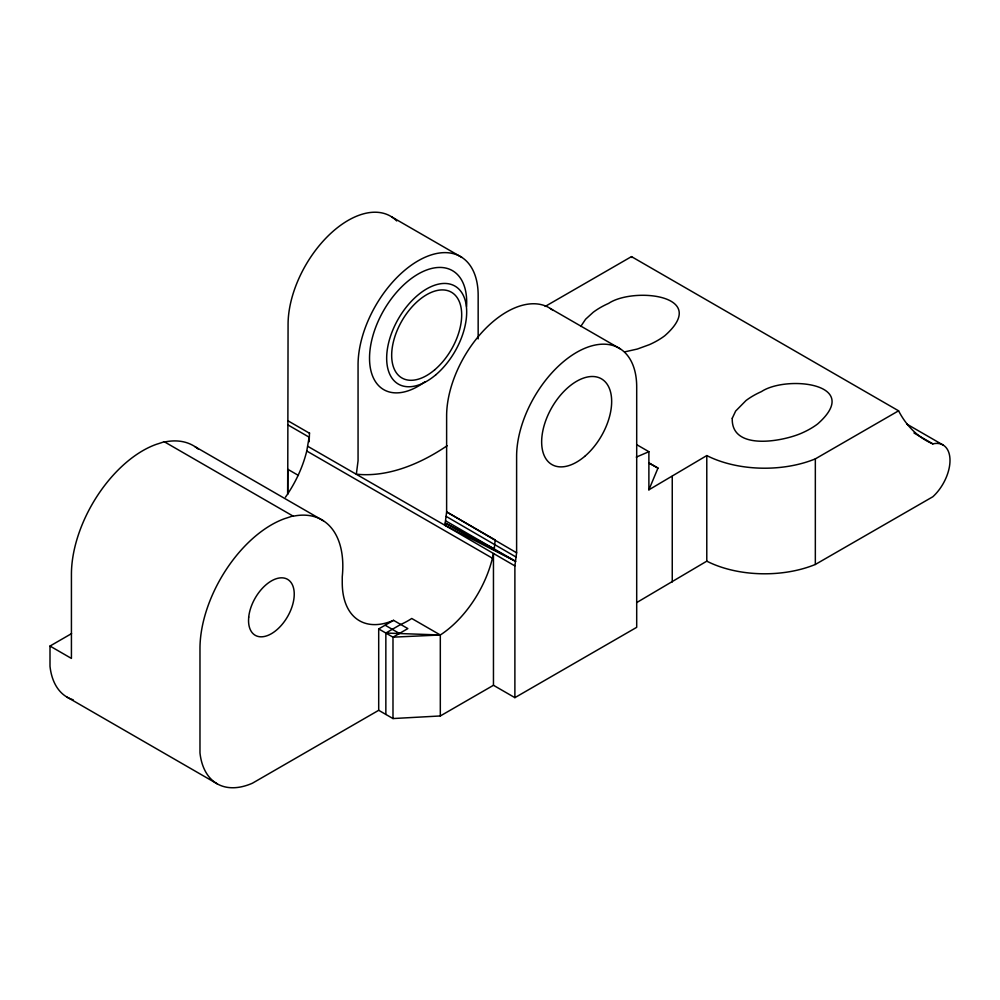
<?xml version="1.0" encoding="UTF-8"?>
<svg xmlns="http://www.w3.org/2000/svg" width="1000" height="1000" viewBox="0 0 1000 1000"><rect width="100%" height="100%" fill="white"/><g stroke="black" fill="none" stroke-linecap="round" stroke-linejoin="round"><path stroke-width="1.5" d="M396.7 220.938A84.913 49.025 -60 0 0 329.562 234.513A84.913 49.025 -60 0 0 288.075 324.412L287.725 493.938M309.15 441.775L309.5 432.738M285.438 497.188L287.65 494.038L287.725 469.25L298.438 475.438M378.7 710.3L378.7 628.913L392.987 637.163L407.85 628.587L393.562 620.337A82.975 47.912 -60 0 1 342.25 582.75L342.25 576.763A101 58.312 -60 0 0 293.463 516.163L292.812 515.95A429.65 248.062 -60 0 1 284.775 518.6A101 58.312 -60 0 0 199.975 648.562L199.975 752.887A84.862 49 -60 0 0 252.463 783.188L378.7 710.3L392.987 718.55L440.312 715.962L493.462 685.288L514.888 697.65L514.888 565.9L444.9 525.288L446.625 511.9L446.625 415.95A84.913 49.025 -60 0 1 486.325 327.788A84.913 49.025 -60 0 1 552.938 310.375M514.888 565.9L516.613 552.8L516.613 456.35A84.913 49.025 -60 0 1 576.663 352.35A84.913 49.025 -60 0 1 636.7 387.025L636.7 627.325L514.888 697.65M287.65 494.038L288.35 492.9A82.975 47.912 -60 0 0 306.75 451.012L309.15 437.175L287.725 424.8M440.312 715.962L440.312 634.987A82.975 47.912 -60 0 0 492.425 558.212L493.462 553.525L493.462 685.288M636.788 602.525L706.787 561.163A87.487 50.512 0 0 0 815.337 564.462L932.862 496.737A33.737 19.475 -60 0 0 950 460.412A33.737 19.475 -60 0 0 932.862 443.888A193.175 111.525 -60 0 1 898.575 410.812L815.337 458.875A87.487 50.512 0 0 1 706.787 455.575L648.888 489.825L657.975 468.088L648.888 462.837M580.75 326.45L585.612 319.212L593.212 312.275A83.35 48.125 0 0 1 608.625 303.375C633.625 286.7 711.1 295.025 664.75 335.775A83.35 48.125 0 0 1 649.325 344.675L637.312 349.05L624.763 351.863M378.7 628.913L393.562 620.337M545.175 306.438L631.487 256.613L898.575 410.812M73.175 699.8A84.862 49 -60 0 1 50 666.3L50 646.05L71.575 633.6M385.85 714.425L385.85 633.038L400.712 624.462A82.975 47.912 -60 0 0 411.75 618.488L440.312 634.987L392.987 637.163L392.987 718.55M636.287 457.113L648.888 451.7L648.888 489.825M385.85 633.038L440.312 634.987M50 646.05L71.425 658.425L71.425 574.338A101 58.312 -60 0 1 156.225 444.375A429.65 248.062 -60 0 0 164.262 441.737L164.913 441.938A101 58.312 -60 0 1 198.438 449.25M445.688 520.875L515.575 561.325L444.9 525.288L307.775 446.325M515.575 561.325L445.288 523.088L494.263 548.913L495.188 539.938L446.625 511.9L516.613 552.8M648.888 463.075L657.975 468.088M446.163 516.388L516.087 557.062M385.175 625.225L399.462 633.475M906.825 424.087L943.25 445.112M913.975 432.975L932.862 443.888M391.9 217.013L461.887 257.413M550.438 308.55L620.425 348.95M636.75 444.688L648.888 451.7M288.075 420.863L309.5 433.237M306.75 451.012L492.425 558.212M194.9 446.6L323.45 520.825M164.262 441.737L292.812 515.95M67.15 697.188L217.125 783.775M815.337 458.875L815.337 564.462M706.787 455.575L706.787 561.163M672.25 476.337L672.25 581.975M478.162 338.913L478.162 295.487A84.913 49.025 -60 0 0 418.113 260.812A84.913 49.025 -60 0 0 358.062 364.825L358.062 460.775L356.337 474.188L359.162 474.425A214.488 123.837 -60 0 0 447.113 445.75M424.812 381.85A68.7 39.663 -60 0 1 369.637 361.887A68.7 39.663 -60 0 1 418.312 273.938A68.7 39.663 -60 0 1 466.55 306.413M631.962 257.538A193.175 111.525 -60 0 1 631.487 256.613M248.713 617.112L248.538 620.525A32.325 18.663 -60 0 0 281.975 624.6A32.325 18.663 -60 0 0 284.438 578.125A32.325 18.663 -60 0 0 248.713 617.112M732.262 418.275C730.962 451.463 783.675 441.325 802.163 432.912A83.35 48.125 0 0 0 817.575 424.012C863.925 383.263 786.45 374.938 761.45 391.6A83.35 48.125 0 0 0 746.038 400.513L735.65 411.062L732.262 418.275M435.812 374.8A56.588 32.663 -60 0 0 455.85 286.637A56.588 32.663 -60 0 0 388.375 343.862A56.588 32.663 -60 0 0 435.812 374.8M434.675 369.837A49.5 28.575 -60 0 0 452.2 292.7A49.5 28.575 -60 0 0 393.175 342.762A49.5 28.575 -60 0 0 434.675 369.837M584.65 456.425A49.5 28.575 -60 0 0 602.175 379.288A49.5 28.575 -60 0 0 543.15 429.35A49.5 28.575 -60 0 0 584.65 456.425"/></g></svg>
